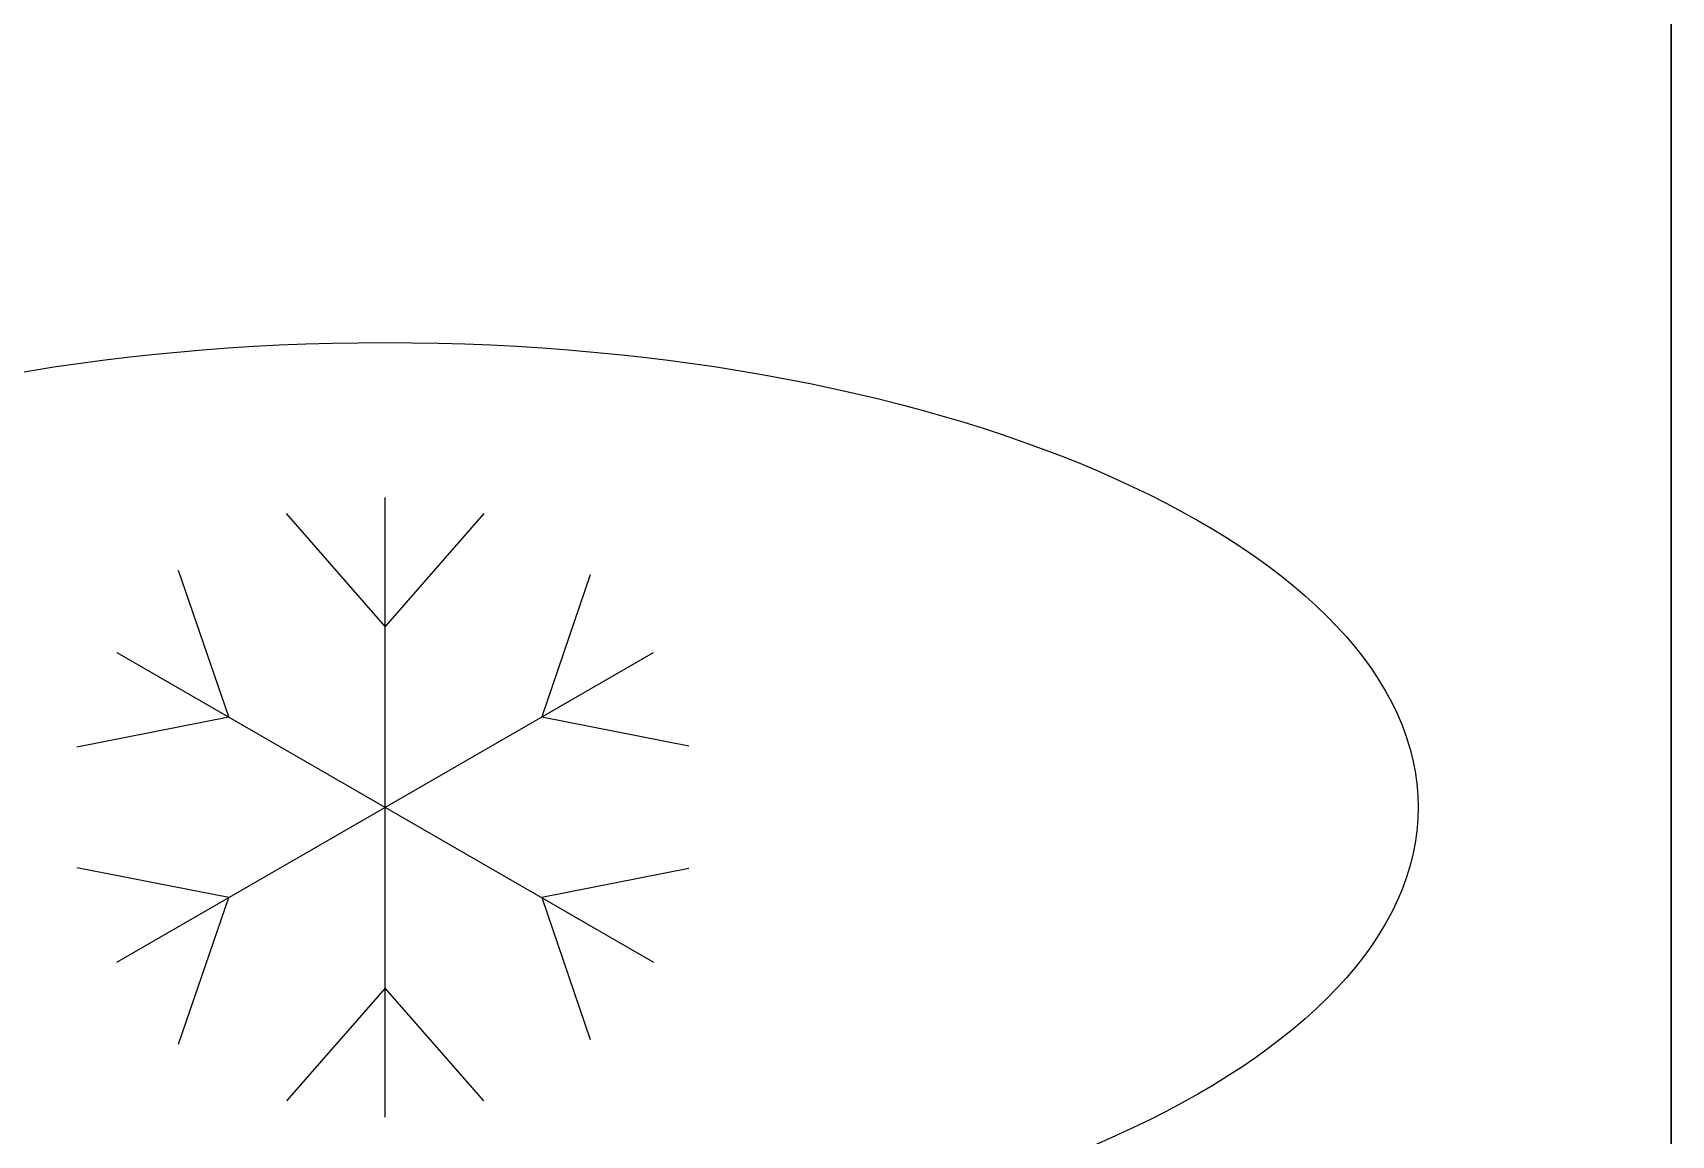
# Model space of a CAD drawing. Extents: x -1 to 1213, y -1132 to 1.
# Drawn here: x 881.8 to 1199, y -563.5 to -350 of the extents above; entities that cross this region are included whole.
import ezdxf

# ---------------------------------------------------------------- set-up
doc = ezdxf.new("R2010")
doc.units = 0
doc.linetypes.add('NASCOSTA', pattern=[9.525, 6.35, -3.175])
for name, color, linetype in [('IQ_200_2D', 1, 'Continuous'), ('IQ_200_3D', 1, 'Continuous'), ('IQ_204_2D', 7, 'Continuous')]:
    doc.layers.add(name, color=color, linetype=linetype)

# ---------------------------------------------------------------- blocks, each defined once
blk = doc.blocks.new('01_Refrigerator - 01_Refrigerator-60184-Livello rif_')
at = {"layer": 'IQ_204_2D'}
for p, q in [((0, -60), (0, 60)), ((0, 35), (-19.12, 56.87)), ((19.12, 56.87), (0, 35)), ((-30.31, 17.5), (-40, 45.88)), ((39.7, 44.99), (30.31, 17.5)), ((-51.96, 30), (51.96, -30)), ((-51.96, -30), (51.96, 30)), ((-59.74, 11.7), (-30.31, 17.5)), ((30.31, 17.5), (58.81, 11.88)), ((-30.31, -17.5), (-59.74, -11.7)), ((58.81, -11.88), (30.31, -17.5)), ((-40, -45.88), (-30.31, -17.5)), ((30.31, -17.5), (39.7, -44.99)), ((0, -35), (-19.12, -56.87)), ((19.12, -56.87), (0, -35))]:
    blk.add_line(p, q, dxfattribs=at)
blk.add_ellipse((0, 0), major_axis=(200, 0), ratio=0.45, dxfattribs=at)

msp = doc.modelspace()

# ---------------------------------------------------------------- linework, layer by layer
at = {"layer": 'IQ_200_2D', "color": 7, "linetype": 'NASCOSTA', "ltscale": 10}
msp.add_line((1199, 0), (1199, -698), dxfattribs=at)

# ---------------------------------------------------------------- block references
at = {"layer": 'IQ_204_2D'}
msp.add_blockref('01_Refrigerator - 01_Refrigerator-60184-Livello rif_', (950, -500), dxfattribs=at)

# ---------------------------------------------------------------- meshes
at = {"layer": 'IQ_200_3D'}
mesh = msp.add_polyface(dxfattribs=at)
corners = [(1, 0, 650), (1, -653, 650), (1199, -653, 650), (1199, 0, 650)]
mesh.append_faces([[corners[k] for k in face] for face in [(0, 1, 2, 3)]])
mesh = msp.add_polyface(dxfattribs=at)
corners = [(1199, -653, 200), (1, -653, 200), (1, 0, 200), (1199, 0, 200)]
mesh.append_faces([[corners[k] for k in face] for face in [(0, 1, 2, 3)]])
mesh = msp.add_polyface(dxfattribs=at)
corners = [(1199, -653, 650), (1199, -653, 200), (1199, 0, 200), (1199, 0, 650)]
mesh.append_faces([[corners[k] for k in face] for face in [(0, 1, 2, 3)]])

doc.saveas('drawing.dxf')
